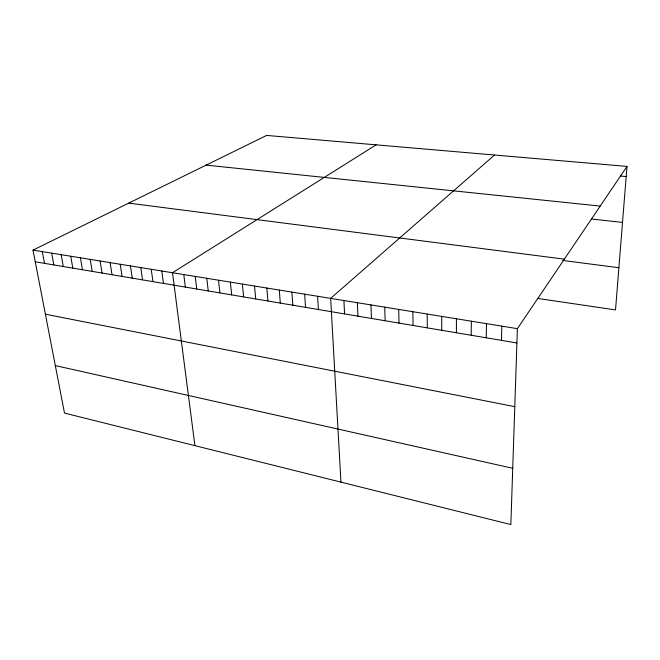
<?xml version="1.0" encoding="UTF-8"?>
<svg xmlns="http://www.w3.org/2000/svg" width="660" height="660" viewBox="0 0 660 660"><rect width="100%" height="100%" fill="white"/><g stroke="black" fill="none" stroke-linecap="round" stroke-linejoin="round"><path stroke-width="0.99" d="M456.382 332.764L456.439 318.78M471.207 335.263L471.364 321.197M486.238 337.796L486.502 323.647M501.476 340.362L501.839 326.139M627 166.411L517.39 328.663L510.856 524.576L64.499 413.077L33 250.115L266.615 135.424L627 166.411L615.516 309.911L537.76 298.452M494.546 155.017L330.652 298.378L340.948 482.138M376.142 144.837L172.491 272.737L194.923 445.657M620.351 176.047L626.183 176.575M206.118 165.124L600.196 206.085M591.426 219.004L622.52 222.42M128.725 203.123L564.349 259.157M562.765 260.461L618.89 267.721M33 250.115L517.39 328.663M35.261 261.797L516.92 342.969M45.383 314.201L514.792 406.667M55.316 365.582L512.737 468.303M42.281 251.625L44.5 263.348M51.67 253.143L53.848 264.924M61.149 254.677L63.286 266.516M70.727 256.237L72.823 268.125M80.413 257.804L82.467 269.75M90.206 259.397L92.21 271.392M100.097 260.997L102.061 273.05M110.105 262.622L112.018 274.733M120.219 264.256L122.092 276.424M130.441 265.914L132.264 278.14M140.778 267.597L142.552 279.873M151.231 269.288L152.955 281.63M161.799 271.004L163.474 283.404M183.793 274.568L185.353 287.092M195.228 276.424L196.73 289.006M206.803 278.297L208.246 290.945M218.518 280.195L219.895 292.908M230.373 282.117L231.685 294.896M242.377 284.064L243.623 296.909M254.521 286.036L255.7 298.947M266.822 288.032L267.935 301.01M279.271 290.045L280.31 303.097M291.877 292.091L292.85 305.209M304.639 294.162L305.539 307.346M317.567 296.257L318.392 309.507M343.918 300.531L344.578 313.921M357.34 302.709L357.926 316.173M370.953 304.912L371.448 318.45M384.73 307.147L385.143 320.76M398.698 309.416L399.019 323.095M412.846 311.71L413.077 325.471M427.185 314.036L427.325 327.871M441.713 316.387L441.755 330.305"/></g></svg>
